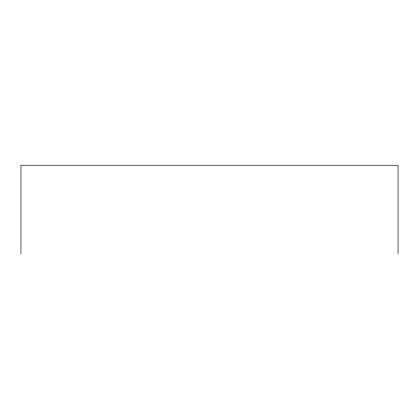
<?xml version="1.0" encoding="UTF-8"?>
<svg xmlns="http://www.w3.org/2000/svg" width="419" height="419" viewBox="0 0 419 419"><rect width="100%" height="100%" fill="white"/><g stroke="black" fill="none" stroke-linecap="round" stroke-linejoin="round"><path stroke-width="0.63" d="M398.05 253.767L398.05 165.233L20.95 165.233L20.95 253.767"/></g></svg>
